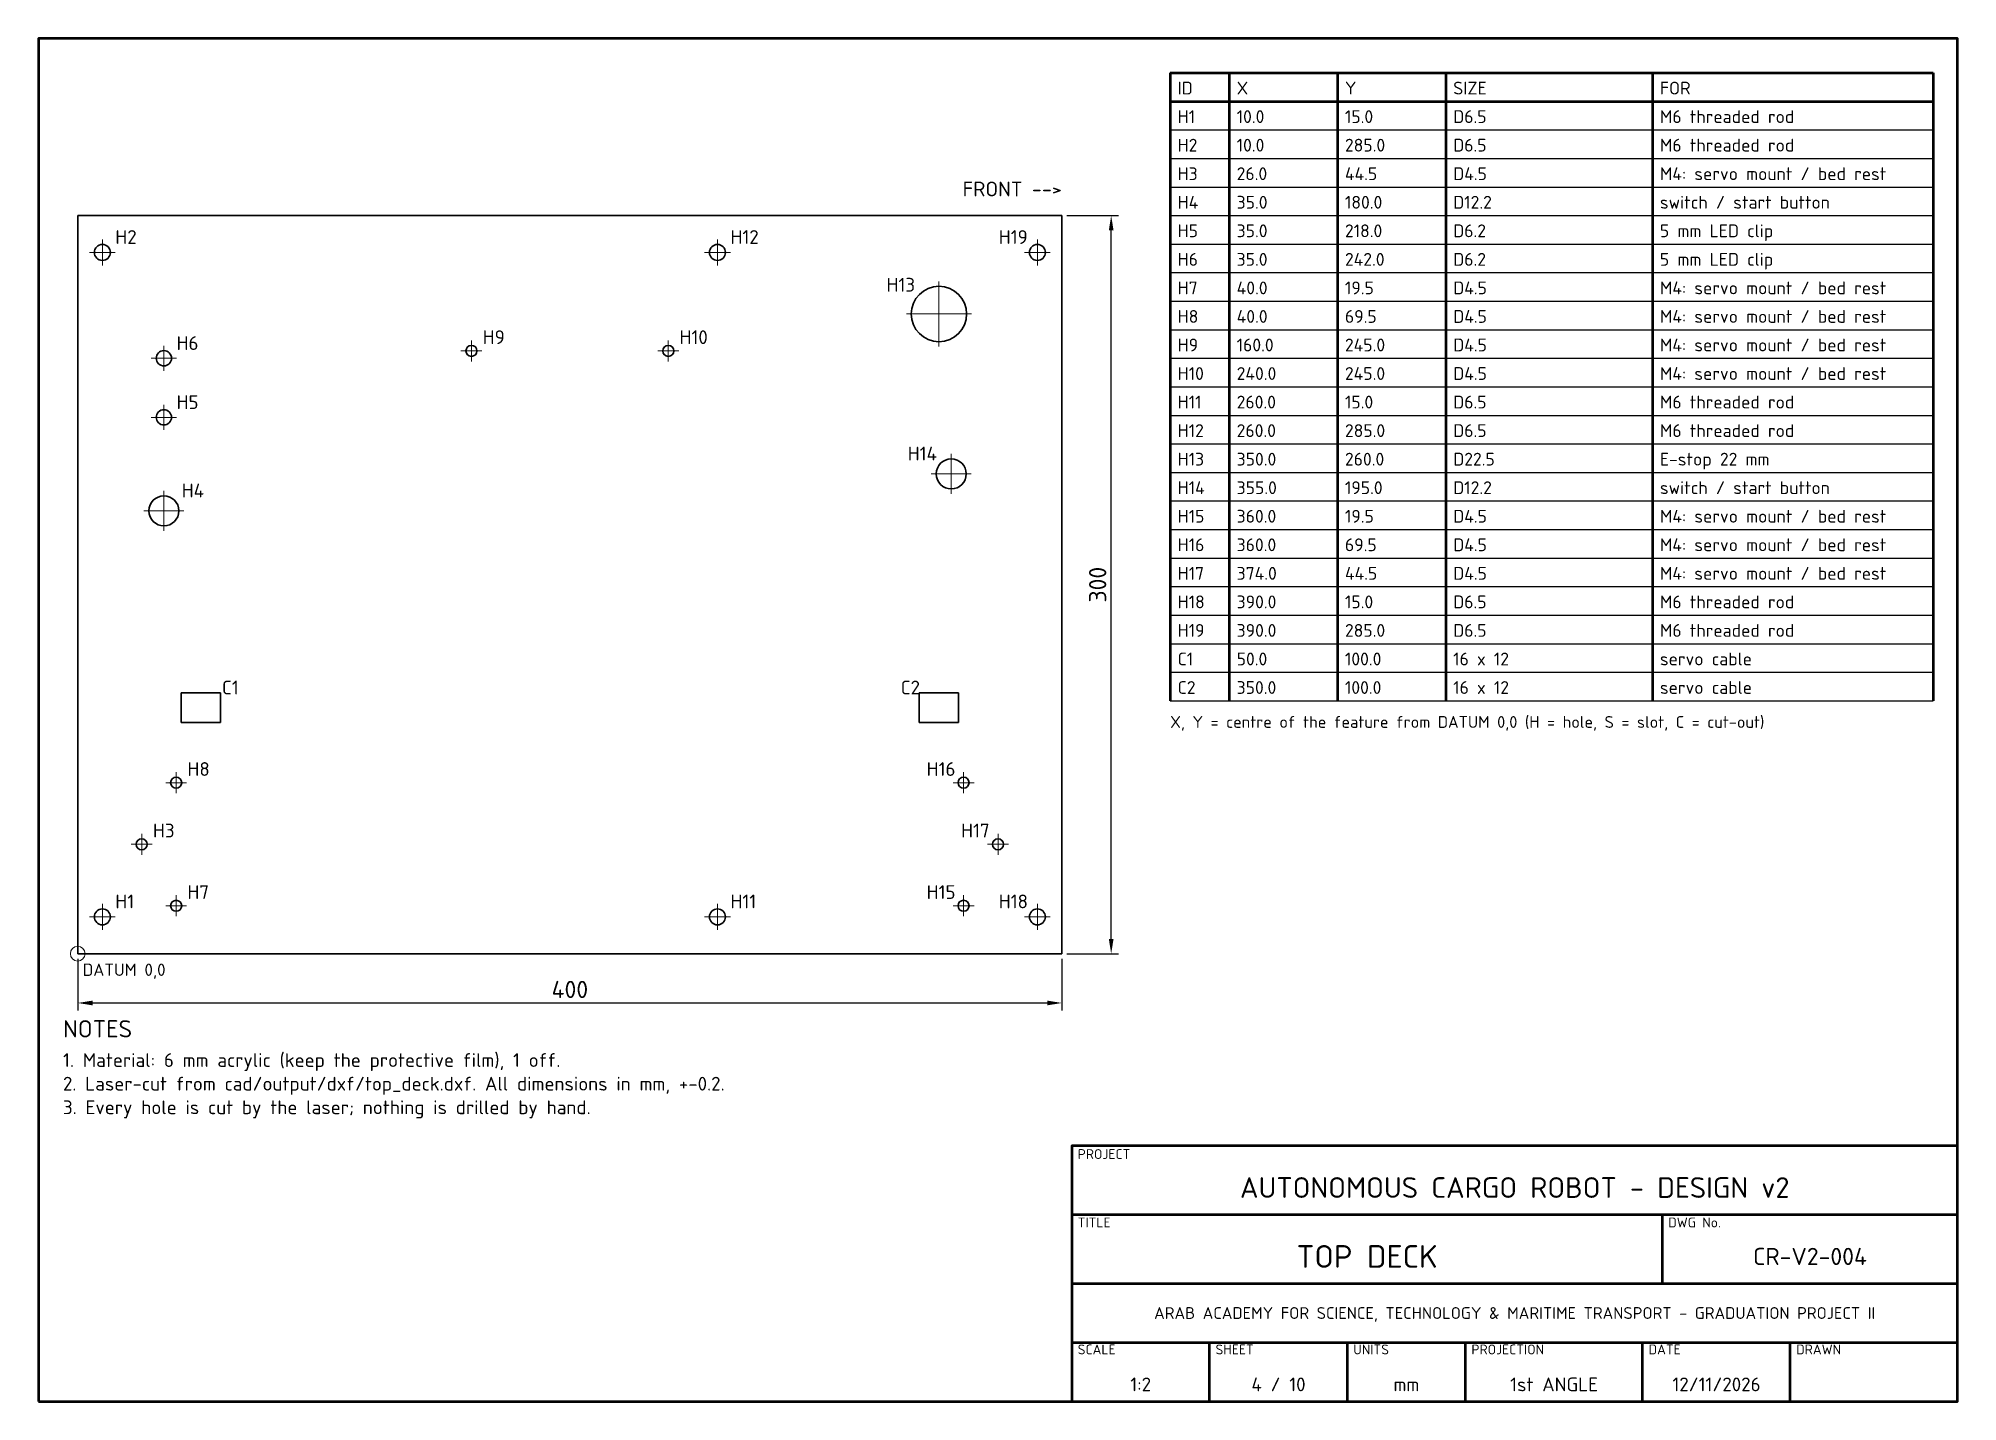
# Paper-space layout '04 TOP DECK' of a CAD drawing. Header units: millimetres. Extents: x 20 to 410, y 10 to 287.
# The model-space entities are those that its viewports show. They can reach past a viewport. Long polylines and large blocks are cut down to what shows.
import ezdxf
from ezdxf.enums import TextEntityAlignment as Align

# ---------------------------------------------------------------- set-up
doc = ezdxf.new("R2010")
doc.units = ezdxf.units.MM
doc.linetypes.add('CENTER_ISO', pattern=[26, 18, -3, 2, -3])
for name, color, linetype, lineweight in [('2D-VISIBLE', 7, 'Continuous', 35), ('CENTER', 1, 'CENTER_ISO', 18), ('DIMENSIONS', 4, 'Continuous', 18), ('TEXT', 7, 'Continuous', 25), ('TITLEBLOCK', 7, 'Continuous', 50)]:
    doc.layers.add(name, color=color, linetype=linetype, lineweight=lineweight)
doc.layers.add('VIEWPORTS', color=8, linetype='Continuous', lineweight=13, plot=False)
doc.styles.add('ISO', font='isocpeur.ttf')
doc.styles.add('OpenSansCondensed-Light', font='OpenSansCondensed-Light.ttf')
doc.dimstyles.new('EZDXF', dxfattribs={"dimtxt": 0.25, "dimasz": 0.175, "dimexe": 0.375, "dimexo": 0.125, "dimgap": 0.1, "dimtad": 1, "dimlfac": 100, "dimzin": 12, "dimdsep": 46, "dimtxsty": 'OpenSansCondensed-Light', "dimblk": 'ARCHTICK', "dimcen": 2.5, "dimazin": 3, "dimtfac": 0.5, "dimtmove": 2, "dimatfit": 3})

# ---------------------------------------------------------------- blocks, each defined once
blk = doc.blocks.new('_CLOSEDFILLED')
at = {"color": 0, "linetype": 'BYBLOCK'}
blk.add_solid([(-1, 0.16), (0, 0), (-1, -0.16)], dxfattribs=at)
blk = doc.blocks.new('*D13')
at = {"color": 4}
for p, q in [((6326, -97), (6326, -118)), ((6726, -97), (6726, -118)), ((6332, -115), (6720, -115))]:
    blk.add_line(p, q, dxfattribs=at)
at = {"layer": 'Defpoints'}
for p in [(6326, -95), (6726, -95), (6326, -115)]:
    blk.add_point(p, dxfattribs=at)
at = {"layer": 'DIMENSIONS', "color": 4, "xscale": 6, "yscale": 6, "rotation": 180}
blk.add_blockref('_CLOSEDFILLED', (6326, -115), dxfattribs=at)
at = {"layer": 'DIMENSIONS', "color": 4, "xscale": 6, "yscale": 6}
blk.add_blockref('_CLOSEDFILLED', (6726, -115), dxfattribs=at)
at = {"layer": 'DIMENSIONS', "color": 7, "insert": (6526, -109.5), "char_height": 7, "attachment_point": 5, "style": 'ISO'}
blk.add_mtext('400', dxfattribs=at)
blk = doc.blocks.new('*D14')
at = {"color": 4}
for p, q in [((6728, 205), (6749, 205)), ((6746, -89), (6746, 199)), ((6728, -95), (6749, -95))]:
    blk.add_line(p, q, dxfattribs=at)
at = {"layer": 'Defpoints'}
for p in [(6726, 205), (6726, -95), (6746, -95)]:
    blk.add_point(p, dxfattribs=at)
at = {"layer": 'DIMENSIONS', "color": 4, "xscale": 6, "yscale": 6}
for p, rotation in [((6746, 205), 90), ((6746, -95), 270)]:
    blk.add_blockref('_CLOSEDFILLED', p, dxfattribs=dict(at, rotation=rotation))
at = {"layer": 'DIMENSIONS', "color": 7, "insert": (6740.5, 55), "char_height": 7, "attachment_point": 5, "rotation": 90, "style": 'ISO'}
blk.add_mtext('300', dxfattribs=at)

msp = doc.modelspace()

# ---------------------------------------------------------------- linework, layer by layer
at = {"layer": '2D-VISIBLE'}
for p, q in [((6726, 205), (6326, 205)), ((6326, 205), (6326, -95)), ((6726, -95), (6726, 205)), ((6368, 11), (6384, 11)), ((6368, -1), (6368, 11)), ((6384, 11), (6384, -1)), ((6668, 11), (6684, 11)), ((6668, -1), (6668, 11)), ((6684, 11), (6684, -1)), ((6384, -1), (6368, -1)), ((6684, -1), (6668, -1)), ((6326, -95), (6726, -95))]:
    msp.add_line(p, q, dxfattribs=at)
for centre, radius in [((6336, 190), 3.25), ((6586, 190), 3.25), ((6716, 190), 3.25), ((6676, 165), 11.25), ((6361, 147), 3.1), ((6486, 150), 2.25), ((6566, 150), 2.25), ((6361, 123), 3.1), ((6681, 100), 6.1), ((6361, 85), 6.1), ((6366, -25.5), 2.25), ((6686, -25.5), 2.25), ((6352, -50.5), 2.25), ((6700, -50.5), 2.25), ((6336, -80), 3.25), ((6366, -75.5), 2.25), ((6586, -80), 3.25), ((6686, -75.5), 2.25), ((6716, -80), 3.25)]:
    msp.add_circle(centre, radius, dxfattribs=at)
at = {"layer": 'CENTER'}
for p, q in [((6336, 184.75), (6336, 195.25)), ((6586, 184.75), (6586, 195.25)), ((6716, 184.75), (6716, 195.25)), ((6330.75, 190), (6341.25, 190)), ((6580.75, 190), (6591.25, 190)), ((6710.75, 190), (6721.25, 190)), ((6676, 151.75), (6676, 178.25)), ((6662.75, 165), (6689.25, 165)), ((6361, 141.9), (6361, 152.1)), ((6481.75, 150), (6490.25, 150)), ((6486, 145.75), (6486, 154.25)), ((6561.75, 150), (6570.25, 150)), ((6566, 145.75), (6566, 154.25)), ((6355.9, 147), (6366.1, 147)), ((6361, 117.9), (6361, 128.1)), ((6355.9, 123), (6366.1, 123)), ((6681, 91.9), (6681, 108.1)), ((6672.9, 100), (6689.1, 100)), ((6361, 76.9), (6361, 93.1)), ((6352.9, 85), (6369.1, 85)), ((6366, -29.75), (6366, -21.25)), ((6686, -29.75), (6686, -21.25)), ((6361.75, -25.5), (6370.25, -25.5)), ((6681.75, -25.5), (6690.25, -25.5)), ((6352, -54.75), (6352, -46.25)), ((6700, -54.75), (6700, -46.25)), ((6347.75, -50.5), (6356.25, -50.5)), ((6695.75, -50.5), (6704.25, -50.5)), ((6336, -85.25), (6336, -74.75)), ((6361.75, -75.5), (6370.25, -75.5)), ((6366, -79.75), (6366, -71.25)), ((6586, -85.25), (6586, -74.75)), ((6681.75, -75.5), (6690.25, -75.5)), ((6686, -79.75), (6686, -71.25)), ((6716, -85.25), (6716, -74.75)), ((6330.75, -80), (6341.25, -80)), ((6580.75, -80), (6591.25, -80)), ((6710.75, -80), (6721.25, -80))]:
    msp.add_line(p, q, dxfattribs=at)

# ---------------------------------------------------------------- dimensions: what is measured, and where the dimension line sits
at = {"layer": 'DIMENSIONS'}
dim = msp.add_linear_dim(base=(6746, -95), p1=(6726, -95), p2=(6726, 205), angle=90, dimstyle='EZDXF', override={"dimscale": 2, "dimtxt": 3.5, "dimasz": 3, "dimexe": 1.5, "dimexo": 1, "dimgap": 1, "dimtad": 1, "dimtih": 0, "dimtoh": 0, "dimdec": 1, "dimlfac": 1, "dimzin": 8, "dimdsep": 46, "dimpost": '', "dimtxsty": 'ISO', "dimtsz": 0, "dimdle": 0, "dimclrd": 4, "dimclre": 4, "dimclrt": 7}, dxfattribs=at)
dim.commit()
dim.dimension.update_dxf_attribs({"geometry": '*D14', "text_midpoint": (6740.5, 55)})
dim = msp.add_linear_dim(base=(6326, -115), p1=(6326, -95), p2=(6726, -95), dimstyle='EZDXF', override={"dimscale": 2, "dimtxt": 3.5, "dimasz": 3, "dimexe": 1.5, "dimexo": 1, "dimgap": 1, "dimtad": 1, "dimtih": 0, "dimtoh": 0, "dimdec": 1, "dimlfac": 1, "dimzin": 8, "dimdsep": 46, "dimpost": '', "dimtxsty": 'ISO', "dimtsz": 0, "dimdle": 0, "dimclrd": 4, "dimclre": 4, "dimclrt": 7}, dxfattribs=at)
dim.commit()
dim.dimension.update_dxf_attribs({"geometry": '*D13', "text_midpoint": (6526, -109.5)})

psp = doc.layouts.new('04 TOP DECK')

# ---------------------------------------------------------------- linework, layer by layer
at = {"layer": 'DIMENSIONS'}
psp.add_circle((28, 101), 1.5, dxfattribs=at)
at = {"layer": 'TEXT'}
for p, q in [((250, 268.4), (405, 268.4)), ((250, 262.6), (405, 262.6)), ((250, 256.8), (405, 256.8)), ((250, 251), (405, 251)), ((250, 245.2), (405, 245.2)), ((250, 239.4), (405, 239.4)), ((250, 233.6), (405, 233.6)), ((250, 227.8), (405, 227.8)), ((250, 222), (405, 222)), ((250, 216.2), (405, 216.2)), ((250, 210.4), (405, 210.4)), ((250, 204.6), (405, 204.6)), ((250, 198.8), (405, 198.8)), ((250, 193), (405, 193)), ((250, 187.2), (405, 187.2)), ((250, 181.4), (405, 181.4)), ((250, 175.6), (405, 175.6)), ((250, 169.8), (405, 169.8)), ((250, 164), (405, 164)), ((250, 158.2), (405, 158.2)), ((250, 152.4), (405, 152.4))]:
    psp.add_line(p, q, dxfattribs=at)
at = {"layer": 'TITLEBLOCK'}
for p, q in [((250, 280), (405, 280)), ((250, 280), (250, 152.4)), ((262, 280), (262, 152.4)), ((284, 280), (284, 152.4)), ((306, 280), (306, 152.4)), ((348, 280), (348, 152.4)), ((405, 280), (405, 152.4)), ((250, 274.2), (405, 274.2)), ((230, 48), (410, 48)), ((350, 34), (350, 48)), ((230, 34), (410, 34)), ((230, 22), (410, 22)), ((258, 10), (258, 22)), ((286, 10), (286, 22)), ((310, 10), (310, 22)), ((346, 10), (346, 22)), ((376, 10), (376, 22))]:
    psp.add_line(p, q, dxfattribs=at)
for points in [[(20, 10), (410, 10), (410, 287), (20, 287)], [(230, 10), (410, 10), (410, 62), (230, 62)]]:
    psp.add_lwpolyline(points, close=True, dxfattribs=at)

# ---------------------------------------------------------------- texts
at = {"layer": 'TEXT', "style": 'ISO'}
for s, height, p in [('ID', 2.6, (251.5, 275.6)), ('X', 2.6, (263.5, 275.6)), ('Y', 2.6, (285.5, 275.6)), ('SIZE', 2.6, (307.5, 275.6)), ('FOR', 2.6, (349.5, 275.6)), ('H1', 2.6, (251.5, 269.8)), ('10.0', 2.6, (263.5, 269.8)), ('15.0', 2.6, (285.5, 269.8)), ('D6.5', 2.6, (307.5, 269.8)), ('M6 threaded rod', 2.6, (349.5, 269.8)), ('H2', 2.6, (251.5, 264)), ('10.0', 2.6, (263.5, 264)), ('285.0', 2.6, (285.5, 264)), ('D6.5', 2.6, (307.5, 264)), ('M6 threaded rod', 2.6, (349.5, 264)), ('H3', 2.6, (251.5, 258.2)), ('26.0', 2.6, (263.5, 258.2)), ('44.5', 2.6, (285.5, 258.2)), ('D4.5', 2.6, (307.5, 258.2)), ('M4: servo mount / bed rest', 2.6, (349.5, 258.2)), ('H4', 2.6, (251.5, 252.4)), ('35.0', 2.6, (263.5, 252.4)), ('180.0', 2.6, (285.5, 252.4)), ('D12.2', 2.6, (307.5, 252.4)), ('switch / start button', 2.6, (349.5, 252.4)), ('H2', 2.8, (35.6375, 245.2375)), ('H12', 2.8, (160.6375, 245.2375)), ('H19', 2.8, (215.1545, 245.2375)), ('H5', 2.6, (251.5, 246.6)), ('35.0', 2.6, (263.5, 246.6)), ('218.0', 2.6, (285.5, 246.6)), ('D6.2', 2.6, (307.5, 246.6)), ('5 mm LED clip', 2.6, (349.5, 246.6)), ('H6', 2.6, (251.5, 240.8)), ('35.0', 2.6, (263.5, 240.8)), ('242.0', 2.6, (285.5, 240.8)), ('D6.2', 2.6, (307.5, 240.8)), ('5 mm LED clip', 2.6, (349.5, 240.8)), ('H13', 2.8, (192.3545, 235.5375)), ('H7', 2.6, (251.5, 235)), ('40.0', 2.6, (263.5, 235)), ('19.5', 2.6, (285.5, 235)), ('D4.5', 2.6, (307.5, 235)), ('M4: servo mount / bed rest', 2.6, (349.5, 235)), ('H8', 2.6, (251.5, 229.2)), ('40.0', 2.6, (263.5, 229.2)), ('69.5', 2.6, (285.5, 229.2)), ('D4.5', 2.6, (307.5, 229.2)), ('M4: servo mount / bed rest', 2.6, (349.5, 229.2)), ('H6', 2.8, (48.085, 223.685)), ('H9', 2.8, (110.2875, 224.8875)), ('H10', 2.8, (150.2875, 224.8875)), ('H9', 2.6, (251.5, 223.4)), ('160.0', 2.6, (263.5, 223.4)), ('245.0', 2.6, (285.5, 223.4)), ('D4.5', 2.6, (307.5, 223.4)), ('M4: servo mount / bed rest', 2.6, (349.5, 223.4)), ('H10', 2.6, (251.5, 217.6)), ('240.0', 2.6, (263.5, 217.6)), ('245.0', 2.6, (285.5, 217.6)), ('D4.5', 2.6, (307.5, 217.6)), ('M4: servo mount / bed rest', 2.6, (349.5, 217.6)), ('H5', 2.8, (48.085, 211.685)), ('H11', 2.6, (251.5, 211.8)), ('260.0', 2.6, (263.5, 211.8)), ('15.0', 2.6, (285.5, 211.8)), ('D6.5', 2.6, (307.5, 211.8)), ('M6 threaded rod', 2.6, (349.5, 211.8)), ('H12', 2.6, (251.5, 206)), ('260.0', 2.6, (263.5, 206)), ('285.0', 2.6, (285.5, 206)), ('D6.5', 2.6, (307.5, 206)), ('M6 threaded rod', 2.6, (349.5, 206)), ('H14', 2.8, (196.657, 201.235)), ('H13', 2.6, (251.5, 200.2)), ('350.0', 2.6, (263.5, 200.2)), ('E-stop 22 mm', 2.6, (349.5, 200.2)), ('260.0', 2.6, (285.5, 200.2)), ('D22.5', 2.6, (307.5, 200.2)), ('H4', 2.8, (49.135, 193.735)), ('H14', 2.6, (251.5, 194.4)), ('355.0', 2.6, (263.5, 194.4)), ('195.0', 2.6, (285.5, 194.4)), ('D12.2', 2.6, (307.5, 194.4)), ('switch / start button', 2.6, (349.5, 194.4)), ('H15', 2.6, (251.5, 188.6)), ('360.0', 2.6, (263.5, 188.6)), ('19.5', 2.6, (285.5, 188.6)), ('D4.5', 2.6, (307.5, 188.6)), ('M4: servo mount / bed rest', 2.6, (349.5, 188.6)), ('H16', 2.6, (251.5, 182.8)), ('360.0', 2.6, (263.5, 182.8)), ('69.5', 2.6, (285.5, 182.8)), ('D4.5', 2.6, (307.5, 182.8)), ('M4: servo mount / bed rest', 2.6, (349.5, 182.8)), ('H17', 2.6, (251.5, 177)), ('374.0', 2.6, (263.5, 177)), ('44.5', 2.6, (285.5, 177)), ('D4.5', 2.6, (307.5, 177)), ('M4: servo mount / bed rest', 2.6, (349.5, 177)), ('H18', 2.6, (251.5, 171.2)), ('390.0', 2.6, (263.5, 171.2)), ('15.0', 2.6, (285.5, 171.2)), ('D6.5', 2.6, (307.5, 171.2)), ('M6 threaded rod', 2.6, (349.5, 171.2)), ('H19', 2.6, (251.5, 165.4)), ('390.0', 2.6, (263.5, 165.4)), ('285.0', 2.6, (285.5, 165.4)), ('D6.5', 2.6, (307.5, 165.4)), ('M6 threaded rod', 2.6, (349.5, 165.4)), ('C1', 2.6, (251.5, 159.6)), ('50.0', 2.6, (263.5, 159.6)), ('100.0', 2.6, (285.5, 159.6)), ('16 x 12', 2.6, (307.5, 159.6)), ('servo cable', 2.6, (349.5, 159.6)), ('C1', 2.8, (57.3, 153.7)), ('C2', 2.8, (195.228, 153.7)), ('C2', 2.6, (251.5, 153.8)), ('350.0', 2.6, (263.5, 153.8)), ('100.0', 2.6, (285.5, 153.8)), ('16 x 12', 2.6, (307.5, 153.8)), ('servo cable', 2.6, (349.5, 153.8)), ('X, Y = centre of the feature from DATUM 0,0 (H = hole, S = slot, C = cut-out)', 2.4, (250, 146.9)), ('H8', 2.8, (50.2875, 137.1375)), ('H16', 2.8, (200.5045, 137.1375)), ('H3', 2.8, (43.2875, 124.6375)), ('H17', 2.8, (207.5045, 124.6375)), ('H7', 2.8, (50.2875, 112.1375)), ('H15', 2.8, (200.5045, 112.1375)), ('H1', 2.8, (35.6375, 110.2375)), ('H11', 2.8, (160.6375, 110.2375)), ('H18', 2.8, (215.1545, 110.2375)), ('NOTES', 3.5, (25, 84)), ('1. Material: 6 mm acrylic (keep the protective film), 1 off.', 2.8, (25, 78)), ('2. Laser-cut from cad/output/dxf/top_deck.dxf. All dimensions in mm, +-0.2.', 2.8, (25, 73.2)), ('3. Every hole is cut by the laser; nothing is drilled by hand.', 2.8, (25, 68.4)), ('PROJECT', 2, (231.2, 59.3)), ('TITLE', 2, (231.2, 45.4)), ('DWG No.', 2, (351.2, 45.4)), ('SCALE', 2, (231.2, 19.6)), ('SHEET', 2, (259.2, 19.6)), ('UNITS', 2, (287.2, 19.6)), ('PROJECTION', 2, (311.2, 19.6)), ('DATE', 2, (347.2, 19.6)), ('DRAWN', 2, (377.2, 19.6))]:
    psp.add_text(s, height=height, dxfattribs=at).set_placement(p)
psp.add_text('FRONT -->', height=3, dxfattribs=at).set_placement((228, 254), align=Align.BOTTOM_RIGHT)
psp.add_text('DATUM 0,0', height=2.5, dxfattribs=at).set_placement((29, 99), align=Align.TOP_LEFT)
for s, height, p in [('AUTONOMOUS CARGO ROBOT - DESIGN v2', 4.2, (320, 53.5)), ('TOP DECK', 4.6, (290, 39.5)), ('CR-V2-004', 3.5, (380, 39.5)), ('ARAB ACADEMY FOR SCIENCE, TECHNOLOGY & MARITIME TRANSPORT - GRADUATION PROJECT II', 2.4, (320, 28)), ('1:2', 2.8, (244, 13.5)), ('4 / 10', 2.8, (272, 13.5)), ('mm', 2.8, (298, 13.5)), ('1st ANGLE', 2.8, (328, 13.5)), ('12/11/2026', 2.8, (361, 13.5))]:
    psp.add_text(s, height=height, dxfattribs=at).set_placement(p, align=Align.MIDDLE_CENTER)

# ---------------------------------------------------------------- viewports
at = {"layer": 'VIEWPORTS'}
psp.add_viewport(center=(215, 148.5), size=(390, 277), view_center_point=(6700, 0), view_height=554, dxfattribs=at)

doc.saveas('drawing.dxf')
